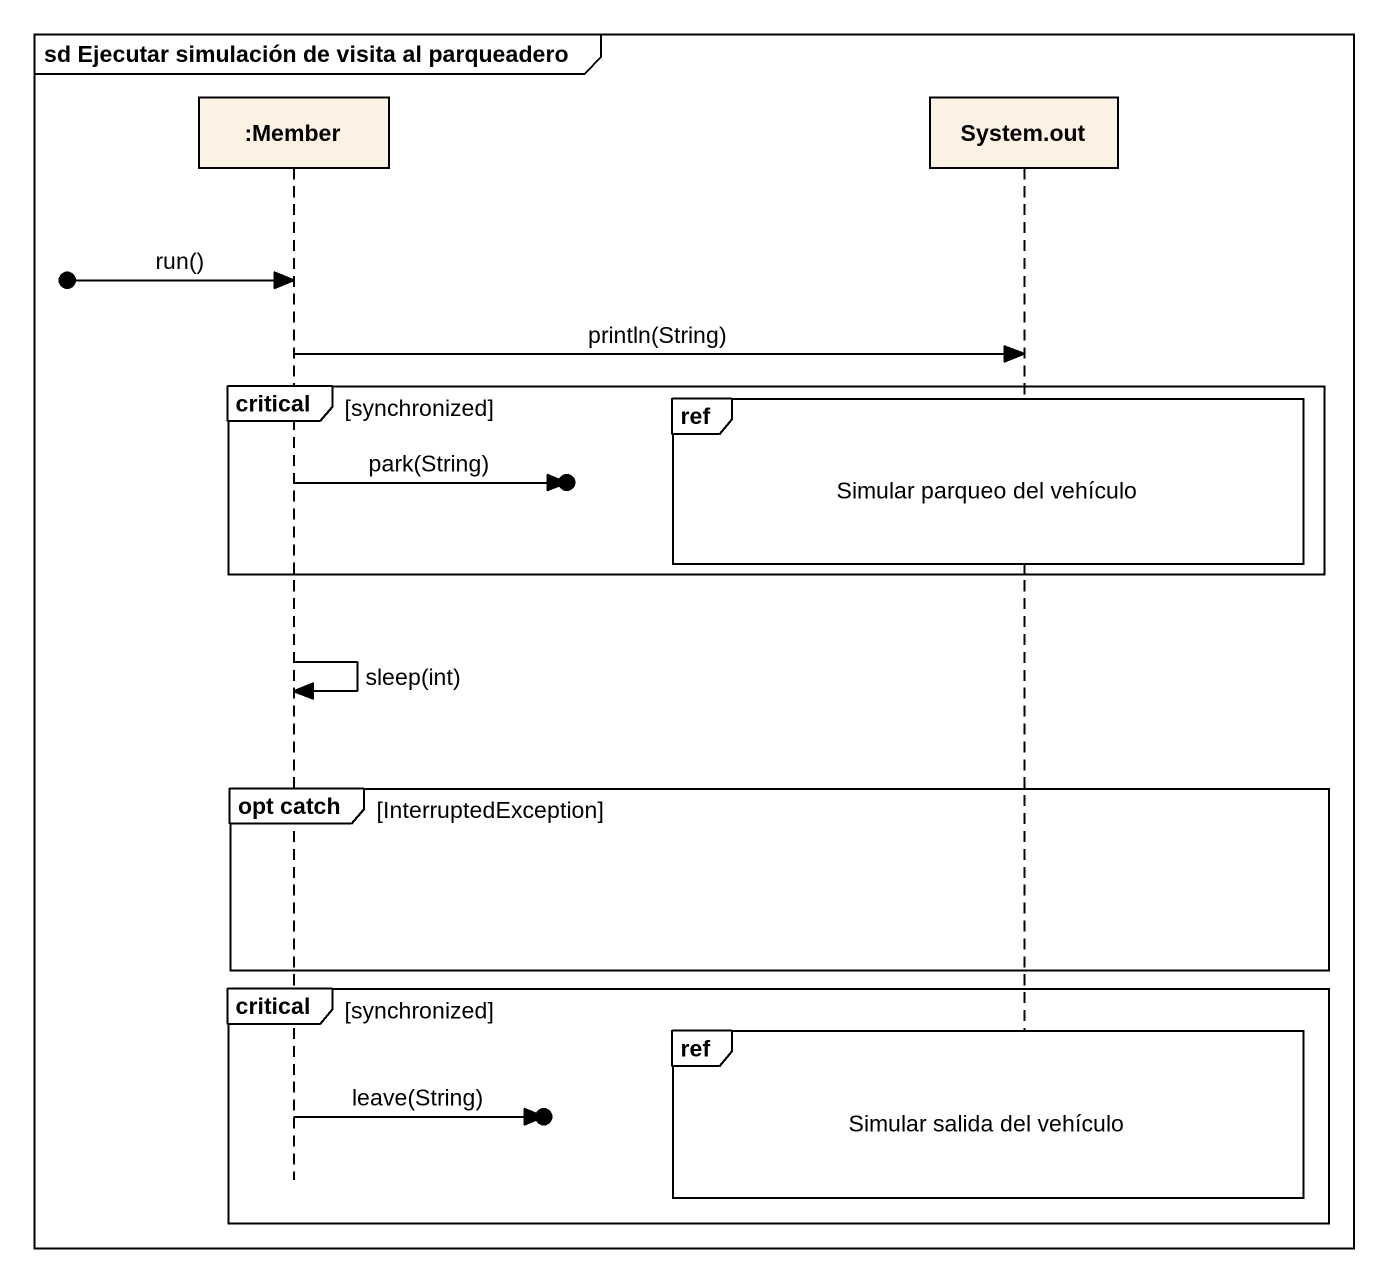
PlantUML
@startuml
mainframe sd Ejecutar simulación de visita al parqueadero
hide footbox
participant ":Member" as Member
participant "System.out" as System_out

[o-> Member : run()
Member -> System_out : println(String)
critical synchronized
  ref over System_out : Simular parqueo del vehículo
  Member ->o] : park(String)
end
Member -> Member : sleep(int)
group opt catch [InterruptedException]
end
critical synchronized
  ref over System_out : Simular salida del vehículo
  Member ->o] : leave(String)
end
@enduml
